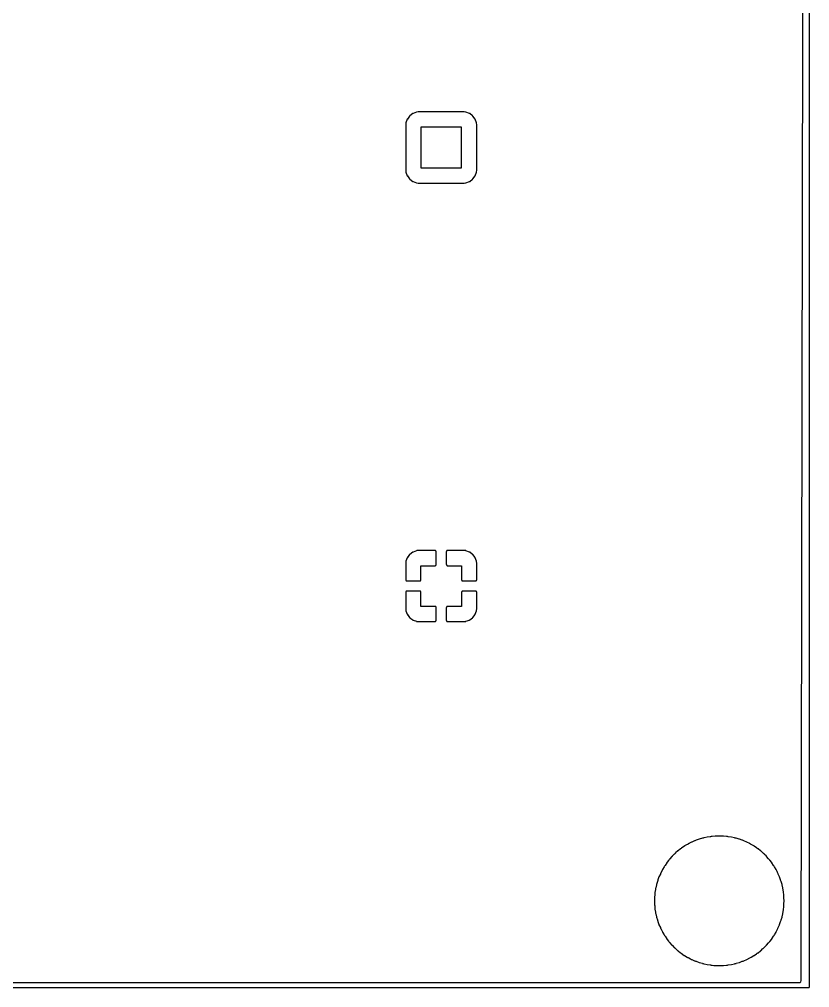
# Model space of a CAD drawing. Header units: metres. Extents: x 53 to 178, y -119 to -45.
# Drawn here: x 146.96 to 178.09, y -119.45 to -81.31 of the extents above; entities that cross this region are included whole.
import ezdxf

# ---------------------------------------------------------------- set-up
doc = ezdxf.new("R2010")
doc.units = ezdxf.units.M

msp = doc.modelspace()

# ---------------------------------------------------------------- linework, layer by layer
for points in [[(53.34, -44.911), (53.34, -119.171), (53.347, -119.204), (53.375, -119.236), (53.421, -119.25), (177.671, -119.25), (177.705, -119.243), (177.737, -119.215), (177.75, -119.169), (177.751, -118.531), (177.89, -44.91), (177.882, -44.876), (177.855, -44.844), (177.809, -44.83), (53.419, -44.83), (53.386, -44.837), (53.354, -44.865), (53.34, -44.911)], [(178.09, -119.4), (178.09, -44.68)], [(162.176, -87.259), (162.176, -87.259), (162.176, -87.26), (162.176, -87.261), (162.176, -87.262), (162.176, -87.263), (162.176, -87.263), (162.176, -87.263), (162.182, -87.323), (162.182, -87.324), (162.182, -87.325), (162.183, -87.326), (162.183, -87.327), (162.183, -87.328), (162.183, -87.329), (162.183, -87.33), (162.184, -87.331), (162.184, -87.332), (162.184, -87.333), (162.185, -87.334), (162.185, -87.335), (162.235, -87.47), (162.236, -87.471), (162.236, -87.472), (162.237, -87.473), (162.237, -87.474), (162.237, -87.474), (162.238, -87.475), (162.238, -87.476), (162.239, -87.477), (162.239, -87.477), (162.24, -87.478), (162.24, -87.48), (162.241, -87.481), (162.242, -87.482), (162.328, -87.598), (162.33, -87.599), (162.331, -87.6), (162.332, -87.602), (162.333, -87.603), (162.333, -87.603), (162.334, -87.604), (162.336, -87.605), (162.337, -87.606), (162.338, -87.608), (162.454, -87.694), (162.455, -87.695), (162.456, -87.696), (162.458, -87.696), (162.459, -87.697), (162.459, -87.697), (162.46, -87.698), (162.461, -87.698), (162.462, -87.699), (162.462, -87.699), (162.463, -87.699), (162.464, -87.7), (162.465, -87.7), (162.466, -87.701), (162.601, -87.751), (162.601, -87.751), (162.602, -87.751), (162.604, -87.752), (162.605, -87.752), (162.606, -87.752), (162.607, -87.753), (162.608, -87.753), (162.61, -87.753), (162.611, -87.753), (162.612, -87.754), (162.613, -87.754), (162.62, -87.755), (162.673, -87.76), (162.674, -87.76), (162.675, -87.76), (162.677, -87.76), (162.678, -87.761), (164.474, -87.761), (164.475, -87.76), (164.477, -87.76), (164.478, -87.76), (164.479, -87.76), (164.539, -87.754), (164.54, -87.754), (164.541, -87.754), (164.542, -87.753), (164.543, -87.753), (164.544, -87.753), (164.545, -87.753), (164.546, -87.753), (164.547, -87.752), (164.548, -87.752), (164.549, -87.752), (164.55, -87.751), (164.551, -87.751), (164.686, -87.701), (164.687, -87.7), (164.688, -87.7), (164.689, -87.699), (164.69, -87.699), (164.691, -87.698), (164.692, -87.698), (164.693, -87.697), (164.694, -87.696), (164.695, -87.696), (164.696, -87.695), (164.697, -87.695), (164.698, -87.694), (164.814, -87.608), (164.814, -87.607), (164.815, -87.606), (164.816, -87.605), (164.817, -87.605), (164.818, -87.604), (164.819, -87.603), (164.82, -87.602), (164.821, -87.601), (164.821, -87.6), (164.822, -87.599), (164.823, -87.598), (164.824, -87.598), (164.91, -87.482), (164.911, -87.481), (164.911, -87.48), (164.912, -87.479), (164.912, -87.478), (164.913, -87.477), (164.914, -87.476), (164.914, -87.475), (164.915, -87.474), (164.915, -87.473), (164.916, -87.472), (164.916, -87.471), (164.917, -87.47), (164.967, -87.335), (164.967, -87.334), (164.968, -87.333), (164.968, -87.332), (164.968, -87.331), (164.969, -87.33), (164.969, -87.329), (164.969, -87.328), (164.969, -87.327), (164.969, -87.326), (164.97, -87.325), (164.97, -87.324), (164.97, -87.323), (164.976, -87.263), (164.976, -87.262), (164.976, -87.261), (164.976, -87.259), (164.976, -87.258), (164.976, -85.462), (164.976, -85.461), (164.976, -85.459), (164.976, -85.458), (164.976, -85.457), (164.97, -85.397), (164.97, -85.396), (164.97, -85.395), (164.969, -85.394), (164.969, -85.393), (164.969, -85.392), (164.969, -85.391), (164.969, -85.39), (164.968, -85.389), (164.968, -85.388), (164.968, -85.387), (164.967, -85.386), (164.967, -85.385), (164.917, -85.25), (164.916, -85.249), (164.916, -85.248), (164.915, -85.246), (164.915, -85.245), (164.914, -85.244), (164.913, -85.243), (164.913, -85.242), (164.913, -85.242), (164.912, -85.241), (164.912, -85.24), (164.911, -85.24), (164.91, -85.239), (164.91, -85.238), (164.824, -85.122), (164.822, -85.121), (164.821, -85.12), (164.82, -85.118), (164.819, -85.117), (164.819, -85.117), (164.818, -85.116), (164.816, -85.115), (164.815, -85.114), (164.814, -85.112), (164.698, -85.026), (164.697, -85.025), (164.696, -85.024), (164.694, -85.024), (164.693, -85.023), (164.693, -85.023), (164.692, -85.022), (164.691, -85.022), (164.69, -85.021), (164.69, -85.021), (164.689, -85.021), (164.688, -85.02), (164.687, -85.02), (164.686, -85.019), (164.551, -84.969), (164.551, -84.969), (164.55, -84.969), (164.548, -84.968), (164.547, -84.968), (164.546, -84.968), (164.545, -84.967), (164.544, -84.967), (164.542, -84.967), (164.541, -84.967), (164.54, -84.966), (164.539, -84.966), (164.479, -84.96), (164.479, -84.96), (164.477, -84.96), (164.476, -84.96), (164.475, -84.96), (164.474, -84.959), (162.678, -84.959), (162.677, -84.96), (162.676, -84.96), (162.675, -84.96), (162.674, -84.96), (162.673, -84.96), (162.673, -84.96), (162.673, -84.96), (162.613, -84.966), (162.612, -84.966), (162.611, -84.966), (162.61, -84.967), (162.609, -84.967), (162.608, -84.967), (162.607, -84.967), (162.606, -84.967), (162.605, -84.968), (162.604, -84.968), (162.603, -84.968), (162.602, -84.969), (162.601, -84.969), (162.466, -85.019), (162.465, -85.02), (162.464, -85.02), (162.463, -85.021), (162.462, -85.021), (162.462, -85.021), (162.461, -85.022), (162.46, -85.022), (162.459, -85.023), (162.459, -85.023), (162.458, -85.024), (162.456, -85.024), (162.455, -85.025), (162.454, -85.026), (162.338, -85.112), (162.337, -85.114), (162.336, -85.115), (162.334, -85.116), (162.333, -85.117), (162.333, -85.117), (162.332, -85.118), (162.331, -85.12), (162.33, -85.121), (162.328, -85.122), (162.242, -85.238), (162.241, -85.239), (162.24, -85.24), (162.24, -85.242), (162.239, -85.243), (162.239, -85.243), (162.238, -85.244), (162.238, -85.245), (162.237, -85.246), (162.237, -85.246), (162.237, -85.247), (162.236, -85.248), (162.236, -85.249), (162.235, -85.25), (162.185, -85.385), (162.185, -85.386), (162.184, -85.387), (162.184, -85.388), (162.184, -85.389), (162.183, -85.39), (162.183, -85.391), (162.183, -85.392), (162.183, -85.393), (162.183, -85.394), (162.182, -85.395), (162.182, -85.396), (162.182, -85.397), (162.176, -85.457), (162.176, -85.458), (162.176, -85.459), (162.176, -85.459), (162.176, -85.46), (162.176, -85.46), (162.176, -85.461), (162.175, -85.462), (162.175, -87.258), (162.176, -87.259)], [(162.776, -87.16), (164.376, -87.16), (164.376, -85.56), (162.776, -85.56), (162.776, -87.16)], [(162.727, -103.432), (162.727, -103.432), (162.728, -103.432), (162.73, -103.432), (162.731, -103.432), (162.732, -103.432), (162.733, -103.431), (162.735, -103.431), (162.736, -103.431), (162.737, -103.431), (162.738, -103.431), (162.739, -103.43), (162.741, -103.43), (162.742, -103.429), (162.743, -103.429), (162.744, -103.429), (162.745, -103.428), (162.746, -103.428), (162.747, -103.427), (162.748, -103.427), (162.75, -103.426), (162.751, -103.426), (162.752, -103.425), (162.753, -103.424), (162.754, -103.424), (162.755, -103.423), (162.756, -103.422), (162.757, -103.421), (162.758, -103.421), (162.759, -103.42), (162.76, -103.419), (162.76, -103.418), (162.761, -103.417), (162.762, -103.416), (162.763, -103.416), (162.764, -103.415), (162.765, -103.414), (162.765, -103.413), (162.766, -103.412), (162.767, -103.411), (162.768, -103.41), (162.768, -103.409), (162.769, -103.408), (162.77, -103.407), (162.77, -103.406), (162.771, -103.404), (162.771, -103.403), (162.772, -103.402), (162.772, -103.401), (162.773, -103.4), (162.773, -103.399), (162.773, -103.398), (162.774, -103.397), (162.774, -103.395), (162.775, -103.394), (162.775, -103.393), (162.775, -103.392), (162.775, -103.391), (162.775, -103.389), (162.776, -103.388), (162.776, -103.387), (162.776, -103.386), (162.776, -103.384), (162.776, -103.383), (162.776, -103.382), (162.776, -102.832), (163.326, -102.832), (163.327, -102.832), (163.328, -102.832), (163.33, -102.832), (163.331, -102.832), (163.332, -102.832), (163.333, -102.831), (163.335, -102.831), (163.336, -102.831), (163.337, -102.831), (163.338, -102.831), (163.339, -102.83), (163.341, -102.83), (163.342, -102.829), (163.343, -102.829), (163.344, -102.829), (163.345, -102.828), (163.346, -102.828), (163.347, -102.827), (163.348, -102.827), (163.35, -102.826), (163.351, -102.826), (163.352, -102.825), (163.353, -102.824), (163.354, -102.824), (163.355, -102.823), (163.356, -102.822), (163.357, -102.821), (163.358, -102.821), (163.359, -102.82), (163.36, -102.819), (163.36, -102.818), (163.361, -102.817), (163.362, -102.816), (163.363, -102.816), (163.364, -102.815), (163.365, -102.814), (163.365, -102.813), (163.366, -102.812), (163.367, -102.811), (163.368, -102.81), (163.368, -102.809), (163.369, -102.808), (163.37, -102.807), (163.37, -102.806), (163.371, -102.804), (163.371, -102.803), (163.372, -102.802), (163.372, -102.801), (163.373, -102.8), (163.373, -102.799), (163.373, -102.798), (163.374, -102.797), (163.374, -102.795), (163.375, -102.794), (163.375, -102.793), (163.375, -102.792), (163.375, -102.791), (163.375, -102.789), (163.376, -102.788), (163.376, -102.787), (163.376, -102.786), (163.376, -102.784), (163.376, -102.783), (163.376, -102.782), (163.376, -102.282), (163.376, -102.281), (163.376, -102.28), (163.376, -102.278), (163.376, -102.277), (163.376, -102.276), (163.375, -102.275), (163.375, -102.273), (163.375, -102.272), (163.375, -102.271), (163.375, -102.27), (163.374, -102.269), (163.374, -102.267), (163.373, -102.266), (163.373, -102.265), (163.373, -102.264), (163.372, -102.263), (163.372, -102.262), (163.371, -102.261), (163.371, -102.26), (163.37, -102.258), (163.37, -102.257), (163.369, -102.256), (163.368, -102.255), (163.368, -102.254), (163.367, -102.253), (163.366, -102.252), (163.365, -102.251), (163.365, -102.25), (163.364, -102.249), (163.363, -102.248), (163.362, -102.248), (163.361, -102.247), (163.36, -102.246), (163.36, -102.245), (163.359, -102.244), (163.358, -102.243), (163.357, -102.243), (163.356, -102.242), (163.355, -102.241), (163.354, -102.24), (163.353, -102.24), (163.352, -102.239), (163.351, -102.238), (163.35, -102.238), (163.348, -102.237), (163.347, -102.237), (163.346, -102.236), (163.345, -102.236), (163.344, -102.235), (163.343, -102.235), (163.342, -102.235), (163.341, -102.234), (163.339, -102.234), (163.338, -102.233), (163.337, -102.233), (163.336, -102.233), (163.335, -102.233), (163.333, -102.233), (163.332, -102.232), (163.331, -102.232), (163.33, -102.232), (163.328, -102.232), (163.327, -102.232), (163.326, -102.232), (162.678, -102.232), (162.677, -102.232), (162.675, -102.232), (162.674, -102.232), (162.673, -102.232), (162.613, -102.239), (162.612, -102.239), (162.611, -102.239), (162.61, -102.239), (162.609, -102.239), (162.608, -102.24), (162.607, -102.24), (162.606, -102.24), (162.605, -102.24), (162.605, -102.24), (162.604, -102.241), (162.603, -102.241), (162.602, -102.241), (162.601, -102.242), (162.466, -102.292), (162.465, -102.292), (162.465, -102.293), (162.464, -102.293), (162.463, -102.293), (162.462, -102.294), (162.461, -102.294), (162.46, -102.295), (162.459, -102.295), (162.459, -102.295), (162.458, -102.296), (162.456, -102.297), (162.455, -102.298), (162.454, -102.299), (162.339, -102.385), (162.337, -102.386), (162.336, -102.387), (162.335, -102.388), (162.333, -102.389), (162.333, -102.389), (162.332, -102.391), (162.331, -102.392), (162.33, -102.393), (162.329, -102.395), (162.243, -102.51), (162.242, -102.511), (162.241, -102.512), (162.24, -102.514), (162.239, -102.515), (162.239, -102.515), (162.239, -102.516), (162.238, -102.517), (162.238, -102.518), (162.237, -102.519), (162.237, -102.52), (162.237, -102.521), (162.236, -102.521), (162.236, -102.522), (162.186, -102.657), (162.185, -102.658), (162.185, -102.659), (162.185, -102.66), (162.184, -102.661), (162.184, -102.661), (162.184, -102.662), (162.184, -102.663), (162.184, -102.664), (162.183, -102.665), (162.183, -102.666), (162.183, -102.667), (162.183, -102.668), (162.183, -102.669), (162.176, -102.729), (162.176, -102.73), (162.176, -102.731), (162.176, -102.733), (162.176, -102.734), (162.176, -103.382), (162.176, -103.383), (162.176, -103.384), (162.176, -103.386), (162.176, -103.387), (162.176, -103.388), (162.177, -103.389), (162.177, -103.391), (162.177, -103.392), (162.177, -103.393), (162.177, -103.394), (162.178, -103.395), (162.178, -103.397), (162.179, -103.398), (162.179, -103.399), (162.179, -103.4), (162.18, -103.401), (162.18, -103.402), (162.181, -103.403), (162.181, -103.404), (162.182, -103.406), (162.182, -103.407), (162.183, -103.408), (162.184, -103.409), (162.184, -103.41), (162.185, -103.411), (162.186, -103.412), (162.187, -103.413), (162.187, -103.414), (162.188, -103.415), (162.189, -103.416), (162.19, -103.416), (162.191, -103.417), (162.192, -103.418), (162.192, -103.419), (162.193, -103.42), (162.194, -103.421), (162.195, -103.421), (162.196, -103.422), (162.197, -103.423), (162.198, -103.424), (162.199, -103.424), (162.2, -103.425), (162.201, -103.426), (162.202, -103.426), (162.204, -103.427), (162.205, -103.427), (162.206, -103.428), (162.207, -103.428), (162.208, -103.429), (162.209, -103.429), (162.21, -103.429), (162.211, -103.43), (162.213, -103.43), (162.214, -103.431), (162.215, -103.431), (162.216, -103.431), (162.217, -103.431), (162.219, -103.431), (162.22, -103.432), (162.221, -103.432), (162.222, -103.432), (162.224, -103.432), (162.225, -103.432), (162.226, -103.432), (162.726, -103.432), (162.727, -103.432)], [(163.776, -102.783), (163.776, -102.783), (163.776, -102.784), (163.776, -102.786), (163.776, -102.787), (163.776, -102.788), (163.777, -102.789), (163.777, -102.791), (163.777, -102.792), (163.777, -102.793), (163.777, -102.794), (163.778, -102.795), (163.778, -102.797), (163.779, -102.798), (163.779, -102.799), (163.779, -102.8), (163.78, -102.801), (163.78, -102.802), (163.781, -102.803), (163.781, -102.804), (163.782, -102.806), (163.782, -102.807), (163.783, -102.808), (163.784, -102.809), (163.784, -102.81), (163.785, -102.811), (163.786, -102.812), (163.787, -102.813), (163.787, -102.814), (163.788, -102.815), (163.789, -102.816), (163.79, -102.816), (163.791, -102.817), (163.792, -102.818), (163.792, -102.819), (163.793, -102.82), (163.794, -102.821), (163.795, -102.821), (163.796, -102.822), (163.797, -102.823), (163.798, -102.824), (163.799, -102.824), (163.8, -102.825), (163.801, -102.826), (163.802, -102.826), (163.804, -102.827), (163.805, -102.827), (163.806, -102.828), (163.807, -102.828), (163.808, -102.829), (163.809, -102.829), (163.81, -102.829), (163.811, -102.83), (163.813, -102.83), (163.814, -102.831), (163.815, -102.831), (163.816, -102.831), (163.817, -102.831), (163.819, -102.831), (163.82, -102.832), (163.821, -102.832), (163.822, -102.832), (163.824, -102.832), (163.825, -102.832), (163.826, -102.832), (164.376, -102.832), (164.376, -103.382), (164.376, -103.383), (164.376, -103.384), (164.376, -103.386), (164.376, -103.387), (164.376, -103.388), (164.377, -103.389), (164.377, -103.391), (164.377, -103.392), (164.377, -103.393), (164.377, -103.394), (164.378, -103.395), (164.378, -103.397), (164.379, -103.398), (164.379, -103.399), (164.379, -103.4), (164.38, -103.401), (164.38, -103.402), (164.381, -103.403), (164.381, -103.404), (164.382, -103.406), (164.382, -103.407), (164.383, -103.408), (164.384, -103.409), (164.384, -103.41), (164.385, -103.411), (164.386, -103.412), (164.387, -103.413), (164.387, -103.414), (164.388, -103.415), (164.389, -103.416), (164.39, -103.416), (164.391, -103.417), (164.392, -103.418), (164.392, -103.419), (164.393, -103.42), (164.394, -103.421), (164.395, -103.421), (164.396, -103.422), (164.397, -103.423), (164.398, -103.424), (164.399, -103.424), (164.4, -103.425), (164.401, -103.426), (164.402, -103.426), (164.404, -103.427), (164.405, -103.427), (164.406, -103.428), (164.407, -103.428), (164.408, -103.429), (164.409, -103.429), (164.41, -103.429), (164.411, -103.43), (164.413, -103.43), (164.414, -103.431), (164.415, -103.431), (164.416, -103.431), (164.417, -103.431), (164.419, -103.431), (164.42, -103.432), (164.421, -103.432), (164.422, -103.432), (164.424, -103.432), (164.425, -103.432), (164.426, -103.432), (164.926, -103.432), (164.927, -103.432), (164.928, -103.432), (164.93, -103.432), (164.931, -103.432), (164.932, -103.432), (164.933, -103.431), (164.935, -103.431), (164.936, -103.431), (164.937, -103.431), (164.938, -103.431), (164.939, -103.43), (164.941, -103.43), (164.942, -103.429), (164.943, -103.429), (164.944, -103.429), (164.945, -103.428), (164.946, -103.428), (164.947, -103.427), (164.948, -103.427), (164.95, -103.426), (164.951, -103.426), (164.952, -103.425), (164.953, -103.424), (164.954, -103.424), (164.955, -103.423), (164.956, -103.422), (164.957, -103.421), (164.958, -103.421), (164.959, -103.42), (164.96, -103.419), (164.96, -103.418), (164.961, -103.417), (164.962, -103.416), (164.963, -103.416), (164.964, -103.415), (164.965, -103.414), (164.965, -103.413), (164.966, -103.412), (164.967, -103.411), (164.968, -103.41), (164.968, -103.409), (164.969, -103.408), (164.97, -103.407), (164.97, -103.406), (164.971, -103.404), (164.971, -103.403), (164.972, -103.402), (164.972, -103.401), (164.973, -103.4), (164.973, -103.399), (164.973, -103.398), (164.974, -103.397), (164.974, -103.395), (164.975, -103.394), (164.975, -103.393), (164.975, -103.392), (164.975, -103.391), (164.975, -103.389), (164.976, -103.388), (164.976, -103.387), (164.976, -103.386), (164.976, -103.384), (164.976, -103.383), (164.976, -103.382), (164.976, -102.734), (164.976, -102.733), (164.976, -102.733), (164.976, -102.732), (164.976, -102.731), (164.976, -102.731), (164.976, -102.731), (164.976, -102.73), (164.976, -102.729), (164.976, -102.729), (164.969, -102.669), (164.969, -102.668), (164.969, -102.667), (164.969, -102.666), (164.969, -102.665), (164.968, -102.664), (164.968, -102.663), (164.968, -102.662), (164.968, -102.661), (164.968, -102.661), (164.967, -102.66), (164.967, -102.659), (164.967, -102.658), (164.966, -102.657), (164.916, -102.522), (164.916, -102.521), (164.915, -102.521), (164.915, -102.52), (164.915, -102.519), (164.914, -102.518), (164.914, -102.517), (164.913, -102.516), (164.913, -102.515), (164.913, -102.515), (164.912, -102.514), (164.911, -102.512), (164.91, -102.511), (164.909, -102.51), (164.823, -102.395), (164.822, -102.393), (164.821, -102.392), (164.82, -102.391), (164.819, -102.389), (164.819, -102.389), (164.817, -102.388), (164.816, -102.387), (164.815, -102.386), (164.813, -102.385), (164.698, -102.299), (164.697, -102.298), (164.696, -102.297), (164.694, -102.296), (164.693, -102.295), (164.693, -102.295), (164.692, -102.295), (164.691, -102.294), (164.69, -102.294), (164.689, -102.293), (164.688, -102.293), (164.687, -102.293), (164.687, -102.292), (164.686, -102.292), (164.551, -102.242), (164.55, -102.241), (164.549, -102.241), (164.548, -102.241), (164.547, -102.24), (164.547, -102.24), (164.546, -102.24), (164.545, -102.24), (164.544, -102.24), (164.543, -102.239), (164.542, -102.239), (164.541, -102.239), (164.54, -102.239), (164.539, -102.239), (164.479, -102.232), (164.478, -102.232), (164.477, -102.232), (164.475, -102.232), (164.474, -102.232), (163.826, -102.232), (163.825, -102.232), (163.824, -102.232), (163.822, -102.232), (163.821, -102.232), (163.82, -102.232), (163.819, -102.233), (163.817, -102.233), (163.816, -102.233), (163.815, -102.233), (163.814, -102.233), (163.813, -102.234), (163.811, -102.234), (163.81, -102.235), (163.809, -102.235), (163.808, -102.235), (163.807, -102.236), (163.806, -102.236), (163.805, -102.237), (163.804, -102.237), (163.802, -102.238), (163.801, -102.238), (163.8, -102.239), (163.799, -102.24), (163.798, -102.24), (163.797, -102.241), (163.796, -102.242), (163.795, -102.243), (163.794, -102.243), (163.793, -102.244), (163.792, -102.245), (163.792, -102.246), (163.791, -102.247), (163.79, -102.248), (163.789, -102.248), (163.788, -102.249), (163.787, -102.25), (163.787, -102.251), (163.786, -102.252), (163.785, -102.253), (163.784, -102.254), (163.784, -102.255), (163.783, -102.256), (163.782, -102.257), (163.782, -102.258), (163.781, -102.26), (163.781, -102.261), (163.78, -102.262), (163.78, -102.263), (163.779, -102.264), (163.779, -102.265), (163.779, -102.266), (163.778, -102.267), (163.778, -102.269), (163.777, -102.27), (163.777, -102.271), (163.777, -102.272), (163.777, -102.273), (163.777, -102.275), (163.776, -102.276), (163.776, -102.277), (163.776, -102.278), (163.776, -102.28), (163.776, -102.281), (163.776, -102.282), (163.776, -102.782), (163.776, -102.783)], [(162.176, -104.531), (162.176, -104.531), (162.176, -104.533), (162.176, -104.534), (162.176, -104.535), (162.183, -104.595), (162.183, -104.596), (162.183, -104.597), (162.183, -104.598), (162.183, -104.599), (162.184, -104.6), (162.184, -104.601), (162.184, -104.602), (162.184, -104.603), (162.184, -104.603), (162.185, -104.604), (162.185, -104.605), (162.185, -104.606), (162.186, -104.607), (162.236, -104.742), (162.236, -104.743), (162.237, -104.743), (162.237, -104.744), (162.237, -104.745), (162.238, -104.746), (162.238, -104.747), (162.239, -104.748), (162.239, -104.749), (162.239, -104.749), (162.24, -104.75), (162.241, -104.752), (162.242, -104.753), (162.243, -104.754), (162.329, -104.869), (162.33, -104.871), (162.331, -104.872), (162.332, -104.873), (162.333, -104.875), (162.333, -104.875), (162.335, -104.876), (162.336, -104.877), (162.337, -104.878), (162.339, -104.879), (162.454, -104.965), (162.455, -104.966), (162.456, -104.967), (162.458, -104.968), (162.459, -104.969), (162.459, -104.969), (162.46, -104.969), (162.461, -104.97), (162.462, -104.97), (162.463, -104.971), (162.464, -104.971), (162.465, -104.971), (162.465, -104.972), (162.466, -104.972), (162.601, -105.022), (162.602, -105.023), (162.603, -105.023), (162.604, -105.023), (162.605, -105.024), (162.605, -105.024), (162.606, -105.024), (162.607, -105.024), (162.608, -105.024), (162.609, -105.025), (162.61, -105.025), (162.611, -105.025), (162.612, -105.025), (162.613, -105.025), (162.673, -105.032), (162.673, -105.032), (162.674, -105.032), (162.675, -105.032), (162.675, -105.032), (162.675, -105.032), (162.676, -105.032), (162.677, -105.032), (162.677, -105.032), (162.678, -105.032), (163.326, -105.032), (163.327, -105.032), (163.328, -105.032), (163.33, -105.032), (163.331, -105.032), (163.332, -105.032), (163.333, -105.031), (163.335, -105.031), (163.336, -105.031), (163.337, -105.031), (163.338, -105.031), (163.339, -105.03), (163.341, -105.03), (163.342, -105.029), (163.343, -105.029), (163.344, -105.029), (163.345, -105.028), (163.346, -105.028), (163.347, -105.027), (163.348, -105.027), (163.35, -105.026), (163.351, -105.026), (163.352, -105.025), (163.353, -105.024), (163.354, -105.024), (163.355, -105.023), (163.356, -105.022), (163.357, -105.021), (163.358, -105.021), (163.359, -105.02), (163.36, -105.019), (163.36, -105.018), (163.361, -105.017), (163.362, -105.016), (163.363, -105.016), (163.364, -105.015), (163.365, -105.014), (163.365, -105.013), (163.366, -105.012), (163.367, -105.011), (163.368, -105.01), (163.368, -105.009), (163.369, -105.008), (163.37, -105.007), (163.37, -105.006), (163.371, -105.004), (163.371, -105.003), (163.372, -105.002), (163.372, -105.001), (163.373, -105), (163.373, -104.999), (163.373, -104.998), (163.374, -104.997), (163.374, -104.995), (163.375, -104.994), (163.375, -104.993), (163.375, -104.992), (163.375, -104.991), (163.375, -104.989), (163.376, -104.988), (163.376, -104.987), (163.376, -104.986), (163.376, -104.984), (163.376, -104.983), (163.376, -104.982), (163.376, -104.482), (163.376, -104.481), (163.376, -104.48), (163.376, -104.478), (163.376, -104.477), (163.376, -104.476), (163.375, -104.475), (163.375, -104.473), (163.375, -104.472), (163.375, -104.471), (163.375, -104.47), (163.374, -104.469), (163.374, -104.467), (163.373, -104.466), (163.373, -104.465), (163.373, -104.464), (163.372, -104.463), (163.372, -104.462), (163.371, -104.461), (163.371, -104.46), (163.37, -104.458), (163.37, -104.457), (163.369, -104.456), (163.368, -104.455), (163.368, -104.454), (163.367, -104.453), (163.366, -104.452), (163.365, -104.451), (163.365, -104.45), (163.364, -104.449), (163.363, -104.448), (163.362, -104.448), (163.361, -104.447), (163.36, -104.446), (163.36, -104.445), (163.359, -104.444), (163.358, -104.443), (163.357, -104.443), (163.356, -104.442), (163.355, -104.441), (163.354, -104.44), (163.353, -104.44), (163.352, -104.439), (163.351, -104.438), (163.35, -104.438), (163.348, -104.437), (163.347, -104.437), (163.346, -104.436), (163.345, -104.436), (163.344, -104.435), (163.343, -104.435), (163.342, -104.435), (163.341, -104.434), (163.339, -104.434), (163.338, -104.433), (163.337, -104.433), (163.336, -104.433), (163.335, -104.433), (163.333, -104.433), (163.332, -104.432), (163.331, -104.432), (163.33, -104.432), (163.328, -104.432), (163.327, -104.432), (163.326, -104.432), (162.776, -104.432), (162.776, -103.882), (162.776, -103.881), (162.776, -103.88), (162.776, -103.878), (162.776, -103.877), (162.776, -103.876), (162.775, -103.875), (162.775, -103.873), (162.775, -103.872), (162.775, -103.871), (162.775, -103.87), (162.774, -103.869), (162.774, -103.867), (162.773, -103.866), (162.773, -103.865), (162.773, -103.864), (162.772, -103.863), (162.772, -103.862), (162.771, -103.861), (162.771, -103.86), (162.77, -103.858), (162.77, -103.857), (162.769, -103.856), (162.768, -103.855), (162.768, -103.854), (162.767, -103.853), (162.766, -103.852), (162.765, -103.851), (162.765, -103.85), (162.764, -103.849), (162.763, -103.848), (162.762, -103.848), (162.761, -103.847), (162.76, -103.846), (162.76, -103.845), (162.759, -103.844), (162.758, -103.843), (162.757, -103.843), (162.756, -103.842), (162.755, -103.841), (162.754, -103.84), (162.753, -103.84), (162.752, -103.839), (162.751, -103.838), (162.75, -103.838), (162.748, -103.837), (162.747, -103.837), (162.746, -103.836), (162.745, -103.836), (162.744, -103.835), (162.743, -103.835), (162.742, -103.835), (162.741, -103.834), (162.739, -103.834), (162.738, -103.833), (162.737, -103.833), (162.736, -103.833), (162.735, -103.833), (162.733, -103.833), (162.732, -103.832), (162.731, -103.832), (162.73, -103.832), (162.728, -103.832), (162.727, -103.832), (162.726, -103.832), (162.226, -103.832), (162.225, -103.832), (162.224, -103.832), (162.222, -103.832), (162.221, -103.832), (162.22, -103.832), (162.219, -103.833), (162.217, -103.833), (162.216, -103.833), (162.215, -103.833), (162.214, -103.833), (162.213, -103.834), (162.211, -103.834), (162.21, -103.835), (162.209, -103.835), (162.208, -103.835), (162.207, -103.836), (162.206, -103.836), (162.205, -103.837), (162.204, -103.837), (162.202, -103.838), (162.201, -103.838), (162.2, -103.839), (162.199, -103.84), (162.198, -103.84), (162.197, -103.841), (162.196, -103.842), (162.195, -103.843), (162.194, -103.843), (162.193, -103.844), (162.192, -103.845), (162.192, -103.846), (162.191, -103.847), (162.19, -103.848), (162.189, -103.848), (162.188, -103.849), (162.187, -103.85), (162.187, -103.851), (162.186, -103.852), (162.185, -103.853), (162.184, -103.854), (162.184, -103.855), (162.183, -103.856), (162.182, -103.857), (162.182, -103.858), (162.181, -103.86), (162.181, -103.861), (162.18, -103.862), (162.18, -103.863), (162.179, -103.864), (162.179, -103.865), (162.179, -103.866), (162.178, -103.867), (162.178, -103.869), (162.177, -103.87), (162.177, -103.871), (162.177, -103.872), (162.177, -103.873), (162.177, -103.875), (162.176, -103.876), (162.176, -103.877), (162.176, -103.878), (162.176, -103.88), (162.176, -103.881), (162.176, -103.882), (162.176, -104.53), (162.176, -104.531)], [(164.376, -104.432), (163.826, -104.432), (163.825, -104.432), (163.824, -104.432), (163.822, -104.432), (163.821, -104.432), (163.82, -104.432), (163.819, -104.433), (163.817, -104.433), (163.816, -104.433), (163.815, -104.433), (163.814, -104.433), (163.813, -104.434), (163.811, -104.434), (163.81, -104.435), (163.809, -104.435), (163.808, -104.435), (163.807, -104.436), (163.806, -104.436), (163.805, -104.437), (163.804, -104.437), (163.802, -104.438), (163.801, -104.438), (163.8, -104.439), (163.799, -104.44), (163.798, -104.44), (163.797, -104.441), (163.796, -104.442), (163.795, -104.443), (163.794, -104.443), (163.793, -104.444), (163.792, -104.445), (163.792, -104.446), (163.791, -104.447), (163.79, -104.448), (163.789, -104.448), (163.788, -104.449), (163.787, -104.45), (163.787, -104.451), (163.786, -104.452), (163.785, -104.453), (163.784, -104.454), (163.784, -104.455), (163.783, -104.456), (163.782, -104.457), (163.782, -104.458), (163.781, -104.46), (163.781, -104.461), (163.78, -104.462), (163.78, -104.463), (163.779, -104.464), (163.779, -104.465), (163.779, -104.466), (163.778, -104.467), (163.778, -104.469), (163.777, -104.47), (163.777, -104.471), (163.777, -104.472), (163.777, -104.473), (163.777, -104.475), (163.776, -104.476), (163.776, -104.477), (163.776, -104.478), (163.776, -104.48), (163.776, -104.481), (163.776, -104.482), (163.776, -104.982), (163.776, -104.983), (163.776, -104.984), (163.776, -104.986), (163.776, -104.987), (163.776, -104.988), (163.777, -104.989), (163.777, -104.991), (163.777, -104.992), (163.777, -104.993), (163.777, -104.994), (163.778, -104.995), (163.778, -104.997), (163.779, -104.998), (163.779, -104.999), (163.779, -105), (163.78, -105.001), (163.78, -105.002), (163.781, -105.003), (163.781, -105.004), (163.782, -105.006), (163.782, -105.007), (163.783, -105.008), (163.784, -105.009), (163.784, -105.01), (163.785, -105.011), (163.786, -105.012), (163.787, -105.013), (163.787, -105.014), (163.788, -105.015), (163.789, -105.016), (163.79, -105.016), (163.791, -105.017), (163.792, -105.018), (163.792, -105.019), (163.793, -105.02), (163.794, -105.021), (163.795, -105.021), (163.796, -105.022), (163.797, -105.023), (163.798, -105.024), (163.799, -105.024), (163.8, -105.025), (163.801, -105.026), (163.802, -105.026), (163.804, -105.027), (163.805, -105.027), (163.806, -105.028), (163.807, -105.028), (163.808, -105.029), (163.809, -105.029), (163.81, -105.029), (163.811, -105.03), (163.813, -105.03), (163.814, -105.031), (163.815, -105.031), (163.816, -105.031), (163.817, -105.031), (163.819, -105.031), (163.82, -105.032), (163.821, -105.032), (163.822, -105.032), (163.824, -105.032), (163.825, -105.032), (163.826, -105.032), (164.474, -105.032), (164.475, -105.032), (164.475, -105.032), (164.476, -105.032), (164.477, -105.032), (164.477, -105.032), (164.478, -105.032), (164.478, -105.032), (164.479, -105.032), (164.479, -105.032), (164.539, -105.025), (164.54, -105.025), (164.541, -105.025), (164.542, -105.025), (164.543, -105.025), (164.544, -105.024), (164.545, -105.024), (164.546, -105.024), (164.547, -105.024), (164.547, -105.024), (164.548, -105.023), (164.549, -105.023), (164.55, -105.023), (164.551, -105.022), (164.686, -104.972), (164.687, -104.972), (164.687, -104.971), (164.688, -104.971), (164.689, -104.971), (164.69, -104.97), (164.691, -104.97), (164.692, -104.969), (164.693, -104.969), (164.693, -104.969), (164.694, -104.968), (164.696, -104.967), (164.697, -104.966), (164.698, -104.965), (164.813, -104.879), (164.815, -104.878), (164.816, -104.877), (164.817, -104.876), (164.819, -104.875), (164.819, -104.875), (164.82, -104.873), (164.821, -104.872), (164.822, -104.871), (164.823, -104.869), (164.909, -104.754), (164.91, -104.753), (164.911, -104.752), (164.912, -104.75), (164.913, -104.749), (164.913, -104.749), (164.913, -104.748), (164.914, -104.747), (164.914, -104.746), (164.915, -104.745), (164.915, -104.744), (164.915, -104.743), (164.916, -104.743), (164.916, -104.742), (164.966, -104.607), (164.967, -104.606), (164.967, -104.605), (164.967, -104.604), (164.968, -104.603), (164.968, -104.603), (164.968, -104.602), (164.968, -104.601), (164.968, -104.6), (164.969, -104.599), (164.969, -104.598), (164.969, -104.597), (164.969, -104.596), (164.969, -104.595), (164.976, -104.535), (164.976, -104.535), (164.976, -104.534), (164.976, -104.533), (164.976, -104.533), (164.976, -104.533), (164.976, -104.532), (164.976, -104.531), (164.976, -104.531), (164.976, -104.53), (164.976, -103.882), (164.976, -103.881), (164.976, -103.88), (164.976, -103.878), (164.976, -103.877), (164.976, -103.876), (164.975, -103.875), (164.975, -103.873), (164.975, -103.872), (164.975, -103.871), (164.975, -103.87), (164.974, -103.869), (164.974, -103.867), (164.973, -103.866), (164.973, -103.865), (164.973, -103.864), (164.972, -103.863), (164.972, -103.862), (164.971, -103.861), (164.971, -103.86), (164.97, -103.858), (164.97, -103.857), (164.969, -103.856), (164.968, -103.855), (164.968, -103.854), (164.967, -103.853), (164.966, -103.852), (164.965, -103.851), (164.965, -103.85), (164.964, -103.849), (164.963, -103.848), (164.962, -103.848), (164.961, -103.847), (164.96, -103.846), (164.96, -103.845), (164.959, -103.844), (164.958, -103.843), (164.957, -103.843), (164.956, -103.842), (164.955, -103.841), (164.954, -103.84), (164.953, -103.84), (164.952, -103.839), (164.951, -103.838), (164.95, -103.838), (164.948, -103.837), (164.947, -103.837), (164.946, -103.836), (164.945, -103.836), (164.944, -103.835), (164.943, -103.835), (164.942, -103.835), (164.941, -103.834), (164.939, -103.834), (164.938, -103.833), (164.937, -103.833), (164.936, -103.833), (164.935, -103.833), (164.933, -103.833), (164.932, -103.832), (164.931, -103.832), (164.93, -103.832), (164.928, -103.832), (164.927, -103.832), (164.926, -103.832), (164.426, -103.832), (164.425, -103.832), (164.424, -103.832), (164.422, -103.832), (164.421, -103.832), (164.42, -103.832), (164.419, -103.833), (164.417, -103.833), (164.416, -103.833), (164.415, -103.833), (164.414, -103.833), (164.413, -103.834), (164.411, -103.834), (164.41, -103.835), (164.409, -103.835), (164.408, -103.835), (164.407, -103.836), (164.406, -103.836), (164.405, -103.837), (164.404, -103.837), (164.402, -103.838), (164.401, -103.838), (164.4, -103.839), (164.399, -103.84), (164.398, -103.84), (164.397, -103.841), (164.396, -103.842), (164.395, -103.843), (164.394, -103.843), (164.393, -103.844), (164.392, -103.845), (164.392, -103.846), (164.391, -103.847), (164.39, -103.848), (164.389, -103.848), (164.388, -103.849), (164.387, -103.85), (164.387, -103.851), (164.386, -103.852), (164.385, -103.853), (164.384, -103.854), (164.384, -103.855), (164.383, -103.856), (164.382, -103.857), (164.382, -103.858), (164.381, -103.86), (164.381, -103.861), (164.38, -103.862), (164.38, -103.863), (164.379, -103.864), (164.379, -103.865), (164.379, -103.866), (164.378, -103.867), (164.378, -103.869), (164.377, -103.87), (164.377, -103.871), (164.377, -103.872), (164.377, -103.873), (164.377, -103.875), (164.376, -103.876), (164.376, -103.877), (164.376, -103.878), (164.376, -103.88), (164.376, -103.881), (164.376, -103.882), (164.376, -104.432)], [(171.975, -116.028), (171.975, -116.028), (171.975, -116.03), (171.975, -116.032), (171.975, -116.033), (171.982, -116.156), (171.982, -116.158), (171.982, -116.187), (171.982, -116.188), (171.982, -116.189), (171.983, -116.189), (171.983, -116.19), (171.983, -116.19), (171.983, -116.191), (171.983, -116.192), (171.983, -116.193), (171.983, -116.193), (171.986, -116.222), (171.987, -116.224), (171.994, -116.347), (171.994, -116.348), (171.995, -116.349), (171.995, -116.35), (171.995, -116.351), (171.995, -116.351), (171.995, -116.352), (171.995, -116.352), (171.995, -116.353), (171.995, -116.353), (172.018, -116.474), (172.019, -116.477), (172.022, -116.505), (172.022, -116.506), (172.023, -116.508), (172.023, -116.509), (172.023, -116.51), (172.023, -116.51), (172.023, -116.511), (172.023, -116.511), (172.023, -116.511), (172.023, -116.511), (172.031, -116.539), (172.031, -116.541), (172.054, -116.662), (172.054, -116.664), (172.055, -116.666), (172.055, -116.667), (172.056, -116.669), (172.094, -116.786), (172.094, -116.788), (172.102, -116.816), (172.102, -116.817), (172.102, -116.818), (172.103, -116.82), (172.103, -116.821), (172.103, -116.821), (172.103, -116.821), (172.103, -116.821), (172.103, -116.822), (172.104, -116.822), (172.114, -116.848), (172.115, -116.851), (172.153, -116.968), (172.153, -116.969), (172.153, -116.969), (172.154, -116.97), (172.154, -116.971), (172.154, -116.971), (172.154, -116.972), (172.155, -116.972), (172.155, -116.973), (172.155, -116.974), (172.208, -117.085), (172.209, -117.087), (172.219, -117.114), (172.22, -117.115), (172.22, -117.117), (172.221, -117.118), (172.222, -117.12), (172.236, -117.145), (172.237, -117.147), (172.274, -117.227), (172.289, -117.258), (172.29, -117.26), (172.291, -117.261), (172.291, -117.262), (172.292, -117.264), (172.358, -117.368), (172.359, -117.37), (172.373, -117.395), (172.374, -117.396), (172.374, -117.397), (172.375, -117.397), (172.375, -117.397), (172.375, -117.399), (172.376, -117.399), (172.377, -117.4), (172.393, -117.423), (172.395, -117.425), (172.461, -117.529), (172.461, -117.53), (172.461, -117.53), (172.461, -117.53), (172.461, -117.53), (172.461, -117.53), (172.462, -117.531), (172.463, -117.533), (172.464, -117.534), (172.465, -117.535), (172.543, -117.629), (172.545, -117.631), (172.561, -117.654), (172.562, -117.655), (172.562, -117.656), (172.563, -117.656), (172.563, -117.657), (172.563, -117.657), (172.563, -117.657), (172.564, -117.658), (172.565, -117.659), (172.565, -117.659), (172.575, -117.67), (172.585, -117.68), (172.587, -117.682), (172.65, -117.758), (172.665, -117.777), (172.666, -117.778), (172.667, -117.779), (172.668, -117.78), (172.669, -117.782), (172.759, -117.866), (172.761, -117.868), (172.78, -117.888), (172.781, -117.889), (172.781, -117.889), (172.781, -117.889), (172.782, -117.89), (172.782, -117.89), (172.782, -117.89), (172.783, -117.891), (172.784, -117.892), (172.785, -117.893), (172.807, -117.911), (172.809, -117.913), (172.899, -117.997), (172.9, -117.998), (172.901, -117.999), (172.902, -118), (172.904, -118.001), (173.003, -118.073), (173.005, -118.075), (173.027, -118.093), (173.028, -118.093), (173.028, -118.094), (173.028, -118.094), (173.028, -118.094), (173.028, -118.094), (173.029, -118.095), (173.03, -118.095), (173.031, -118.096), (173.032, -118.097), (173.057, -118.112), (173.058, -118.113), (173.148, -118.178), (173.158, -118.186), (173.159, -118.187), (173.161, -118.188), (173.162, -118.188), (173.163, -118.189), (173.271, -118.249), (173.273, -118.25), (173.284, -118.257), (173.298, -118.265), (173.299, -118.266), (173.3, -118.267), (173.302, -118.267), (173.303, -118.268), (173.314, -118.273), (173.329, -118.28), (173.331, -118.281), (173.399, -118.319), (173.439, -118.341), (173.441, -118.342), (173.442, -118.342), (173.443, -118.343), (173.445, -118.343), (173.559, -118.389), (173.562, -118.39), (173.587, -118.402), (173.588, -118.402), (173.588, -118.402), (173.588, -118.402), (173.589, -118.403), (173.59, -118.403), (173.591, -118.404), (173.592, -118.404), (173.592, -118.404), (173.592, -118.404), (173.593, -118.404), (173.621, -118.413), (173.623, -118.414), (173.737, -118.459), (173.739, -118.46), (173.74, -118.46), (173.742, -118.461), (173.743, -118.461), (173.863, -118.492), (173.865, -118.493), (173.873, -118.495), (173.892, -118.501), (173.894, -118.502), (173.895, -118.502), (173.897, -118.503), (173.898, -118.503), (173.915, -118.506), (173.926, -118.508), (173.929, -118.509), (174.048, -118.539), (174.05, -118.54), (174.051, -118.54), (174.053, -118.54), (174.054, -118.541), (174.177, -118.556), (174.179, -118.556), (174.207, -118.562), (174.208, -118.562), (174.209, -118.562), (174.21, -118.562), (174.211, -118.562), (174.212, -118.563), (174.212, -118.563), (174.212, -118.563), (174.213, -118.563), (174.242, -118.564), (174.244, -118.565), (174.309, -118.573), (174.366, -118.58), (174.367, -118.58), (174.367, -118.58), (174.367, -118.58), (174.368, -118.58), (174.368, -118.58), (174.369, -118.58), (174.37, -118.58), (174.371, -118.58), (174.373, -118.581), (174.496, -118.581), (174.498, -118.581), (174.527, -118.582), (174.528, -118.582), (174.528, -118.582), (174.529, -118.582), (174.53, -118.582), (174.53, -118.582), (174.531, -118.582), (174.532, -118.582), (174.532, -118.582), (174.533, -118.582), (174.562, -118.581), (174.564, -118.581), (174.687, -118.581), (174.689, -118.58), (174.69, -118.58), (174.692, -118.58), (174.694, -118.58), (174.816, -118.565), (174.818, -118.564), (174.847, -118.563), (174.848, -118.563), (174.849, -118.562), (174.849, -118.562), (174.849, -118.562), (174.85, -118.562), (174.852, -118.562), (174.853, -118.562), (174.853, -118.562), (174.853, -118.562), (174.881, -118.556), (174.883, -118.556), (175.006, -118.541), (175.007, -118.54), (175.009, -118.54), (175.01, -118.54), (175.012, -118.539), (175.131, -118.509), (175.134, -118.508), (175.162, -118.503), (175.163, -118.503), (175.165, -118.502), (175.166, -118.502), (175.168, -118.501), (175.195, -118.493), (175.197, -118.492), (175.317, -118.461), (175.318, -118.461), (175.32, -118.46), (175.321, -118.46), (175.323, -118.459), (175.437, -118.414), (175.439, -118.413), (175.467, -118.404), (175.468, -118.404), (175.47, -118.403), (175.471, -118.403), (175.473, -118.402), (175.498, -118.39), (175.501, -118.389), (175.615, -118.343), (175.617, -118.343), (175.618, -118.342), (175.619, -118.342), (175.621, -118.341), (175.729, -118.281), (175.731, -118.28), (175.757, -118.268), (175.758, -118.267), (175.76, -118.267), (175.761, -118.266), (175.762, -118.265), (175.787, -118.25), (175.789, -118.249), (175.897, -118.189), (175.898, -118.188), (175.899, -118.188), (175.901, -118.187), (175.902, -118.186), (176.002, -118.113), (176.003, -118.112), (176.028, -118.097), (176.029, -118.096), (176.03, -118.095), (176.032, -118.094), (176.033, -118.093), (176.055, -118.075), (176.057, -118.073), (176.156, -118.001), (176.158, -118), (176.159, -117.999), (176.16, -117.998), (176.161, -117.997), (176.251, -117.913), (176.253, -117.911), (176.275, -117.893), (176.276, -117.892), (176.277, -117.891), (176.278, -117.89), (176.28, -117.888), (176.299, -117.868), (176.301, -117.866), (176.391, -117.782), (176.392, -117.78), (176.393, -117.779), (176.394, -117.778), (176.395, -117.777), (176.474, -117.682), (176.475, -117.68), (176.495, -117.659), (176.496, -117.658), (176.497, -117.657), (176.498, -117.655), (176.498, -117.655), (176.499, -117.654), (176.516, -117.631), (176.517, -117.63), (176.595, -117.535), (176.596, -117.533), (176.597, -117.532), (176.598, -117.531), (176.599, -117.529), (176.665, -117.425), (176.666, -117.424), (176.683, -117.4), (176.684, -117.399), (176.685, -117.398), (176.686, -117.396), (176.687, -117.395), (176.701, -117.37), (176.702, -117.368), (176.768, -117.264), (176.769, -117.262), (176.769, -117.261), (176.77, -117.26), (176.771, -117.258), (176.823, -117.147), (176.824, -117.145), (176.838, -117.12), (176.839, -117.118), (176.84, -117.117), (176.84, -117.115), (176.841, -117.114), (176.851, -117.087), (176.852, -117.085), (176.905, -116.974), (176.905, -116.972), (176.906, -116.971), (176.907, -116.969), (176.907, -116.968), (176.945, -116.851), (176.946, -116.848), (176.956, -116.822), (176.957, -116.82), (176.958, -116.819), (176.958, -116.817), (176.958, -116.816), (176.966, -116.788), (176.966, -116.786), (177.004, -116.669), (177.005, -116.667), (177.005, -116.666), (177.006, -116.664), (177.006, -116.662), (177.029, -116.541), (177.029, -116.539), (177.037, -116.511), (177.037, -116.51), (177.037, -116.508), (177.038, -116.507), (177.038, -116.505), (177.041, -116.477), (177.042, -116.474), (177.065, -116.353), (177.065, -116.352), (177.065, -116.352), (177.065, -116.351), (177.065, -116.35), (177.065, -116.349), (177.066, -116.348), (177.066, -116.347), (177.069, -116.298), (177.073, -116.224), (177.074, -116.222), (177.077, -116.193), (177.077, -116.193), (177.077, -116.191), (177.077, -116.189), (177.078, -116.188), (177.078, -116.148), (177.078, -116.146), (177.085, -116.033), (177.085, -116.032), (177.085, -116.03), (177.085, -116.028), (177.085, -116.027), (177.078, -115.914), (177.078, -115.912), (177.078, -115.872), (177.077, -115.871), (177.077, -115.87), (177.077, -115.87), (177.077, -115.868), (177.077, -115.867), (177.074, -115.838), (177.073, -115.836), (177.069, -115.769), (177.066, -115.713), (177.066, -115.712), (177.065, -115.711), (177.065, -115.709), (177.065, -115.708), (177.065, -115.707), (177.065, -115.707), (177.065, -115.707), (177.042, -115.586), (177.041, -115.583), (177.038, -115.555), (177.038, -115.553), (177.037, -115.552), (177.037, -115.55), (177.037, -115.549), (177.029, -115.521), (177.029, -115.519), (177.006, -115.399), (177.006, -115.398), (177.006, -115.396), (177.005, -115.394), (177.005, -115.393), (177.004, -115.391), (176.966, -115.274), (176.966, -115.272), (176.958, -115.244), (176.958, -115.243), (176.958, -115.243), (176.958, -115.243), (176.958, -115.243), (176.958, -115.241), (176.957, -115.24), (176.957, -115.239), (176.956, -115.238), (176.946, -115.212), (176.945, -115.209), (176.907, -115.092), (176.907, -115.091), (176.906, -115.089), (176.905, -115.088), (176.905, -115.086), (176.852, -114.975), (176.851, -114.973), (176.841, -114.946), (176.84, -114.945), (176.839, -114.943), (176.839, -114.942), (176.838, -114.94), (176.838, -114.94), (176.824, -114.915), (176.823, -114.913), (176.805, -114.874), (176.771, -114.802), (176.77, -114.8), (176.769, -114.799), (176.769, -114.798), (176.768, -114.796), (176.702, -114.692), (176.701, -114.69), (176.687, -114.665), (176.686, -114.664), (176.685, -114.662), (176.684, -114.661), (176.683, -114.66), (176.666, -114.637), (176.665, -114.635), (176.599, -114.531), (176.599, -114.53), (176.599, -114.53), (176.598, -114.529), (176.597, -114.528), (176.596, -114.527), (176.595, -114.525), (176.517, -114.431), (176.516, -114.429), (176.499, -114.406), (176.498, -114.405), (176.497, -114.404), (176.497, -114.403), (176.497, -114.403), (176.497, -114.403), (176.496, -114.402), (176.495, -114.401), (176.495, -114.401), (176.481, -114.386), (176.475, -114.38), (176.473, -114.378), (176.395, -114.283), (176.394, -114.282), (176.394, -114.282), (176.394, -114.282), (176.393, -114.281), (176.392, -114.28), (176.391, -114.278), (176.301, -114.194), (176.299, -114.192), (176.298, -114.192), (176.28, -114.172), (176.279, -114.171), (176.279, -114.171), (176.279, -114.171), (176.278, -114.17), (176.278, -114.17), (176.278, -114.17), (176.278, -114.17), (176.277, -114.169), (176.276, -114.168), (176.275, -114.167), (176.253, -114.149), (176.251, -114.147), (176.161, -114.063), (176.161, -114.062), (176.16, -114.062), (176.159, -114.061), (176.158, -114.06), (176.158, -114.06), (176.158, -114.06), (176.157, -114.06), (176.157, -114.059), (176.156, -114.059), (176.057, -113.987), (176.055, -113.985), (176.033, -113.967), (176.032, -113.966), (176.032, -113.966), (176.031, -113.965), (176.03, -113.965), (176.03, -113.965), (176.03, -113.964), (176.029, -113.964), (176.028, -113.964), (176.028, -113.963), (176.003, -113.948), (176.002, -113.947), (175.902, -113.874), (175.901, -113.873), (175.899, -113.872), (175.898, -113.872), (175.897, -113.871), (175.789, -113.811), (175.787, -113.81), (175.763, -113.795), (175.762, -113.795), (175.762, -113.795), (175.761, -113.794), (175.76, -113.794), (175.76, -113.794), (175.76, -113.793), (175.759, -113.793), (175.758, -113.792), (175.757, -113.792), (175.731, -113.78), (175.729, -113.779), (175.621, -113.719), (175.62, -113.719), (175.619, -113.718), (175.618, -113.718), (175.617, -113.717), (175.616, -113.717), (175.615, -113.717), (175.615, -113.717), (175.501, -113.671), (175.498, -113.67), (175.473, -113.658), (175.472, -113.658), (175.471, -113.657), (175.47, -113.657), (175.47, -113.657), (175.47, -113.657), (175.469, -113.657), (175.468, -113.656), (175.467, -113.656), (175.467, -113.656), (175.439, -113.647), (175.437, -113.646), (175.323, -113.601), (175.321, -113.6), (175.32, -113.6), (175.318, -113.599), (175.317, -113.599), (175.197, -113.568), (175.195, -113.567), (175.168, -113.559), (175.166, -113.558), (175.165, -113.558), (175.163, -113.557), (175.162, -113.557), (175.134, -113.552), (175.131, -113.551), (175.012, -113.521), (175.01, -113.52), (175.009, -113.52), (175.007, -113.52), (175.006, -113.519), (174.883, -113.504), (174.881, -113.504), (174.853, -113.498), (174.852, -113.498), (174.852, -113.498), (174.851, -113.498), (174.851, -113.498), (174.85, -113.498), (174.849, -113.498), (174.849, -113.498), (174.848, -113.497), (174.848, -113.497), (174.847, -113.497), (174.847, -113.497), (174.818, -113.496), (174.816, -113.495), (174.694, -113.48), (174.692, -113.48), (174.69, -113.48), (174.689, -113.48), (174.687, -113.48), (174.564, -113.48), (174.562, -113.479), (174.537, -113.478), (174.533, -113.478), (174.532, -113.478), (174.532, -113.478), (174.531, -113.478), (174.53, -113.478), (174.53, -113.478), (174.529, -113.478), (174.528, -113.478), (174.528, -113.478), (174.527, -113.478), (174.523, -113.478), (174.498, -113.479), (174.496, -113.48), (174.373, -113.48), (174.372, -113.48), (174.371, -113.48), (174.37, -113.48), (174.369, -113.48), (174.369, -113.48), (174.368, -113.48), (174.368, -113.48), (174.367, -113.48), (174.366, -113.48), (174.244, -113.495), (174.242, -113.496), (174.213, -113.497), (174.213, -113.497), (174.212, -113.497), (174.211, -113.498), (174.21, -113.498), (174.21, -113.498), (174.209, -113.498), (174.209, -113.498), (174.208, -113.498), (174.207, -113.498), (174.179, -113.504), (174.177, -113.504), (174.054, -113.519), (174.053, -113.519), (174.052, -113.52), (174.051, -113.52), (174.05, -113.52), (174.049, -113.52), (174.048, -113.521), (173.929, -113.551), (173.926, -113.552), (173.898, -113.557), (173.898, -113.557), (173.897, -113.557), (173.896, -113.557), (173.896, -113.558), (173.896, -113.558), (173.895, -113.558), (173.894, -113.558), (173.893, -113.558), (173.892, -113.559), (173.882, -113.562), (173.865, -113.567), (173.863, -113.568), (173.743, -113.599), (173.742, -113.599), (173.74, -113.6), (173.739, -113.6), (173.737, -113.601), (173.623, -113.646), (173.621, -113.647), (173.593, -113.656), (173.593, -113.656), (173.592, -113.656), (173.591, -113.656), (173.59, -113.657), (173.59, -113.657), (173.59, -113.657), (173.589, -113.657), (173.588, -113.658), (173.587, -113.658), (173.562, -113.67), (173.559, -113.671), (173.445, -113.717), (173.443, -113.717), (173.442, -113.718), (173.441, -113.718), (173.439, -113.719), (173.331, -113.779), (173.329, -113.78), (173.303, -113.792), (173.302, -113.792), (173.302, -113.792), (173.301, -113.793), (173.3, -113.793), (173.3, -113.793), (173.3, -113.794), (173.299, -113.794), (173.298, -113.794), (173.298, -113.795), (173.273, -113.81), (173.271, -113.811), (173.163, -113.871), (173.162, -113.871), (173.161, -113.872), (173.16, -113.873), (173.159, -113.873), (173.158, -113.874), (173.158, -113.874), (173.158, -113.874), (173.058, -113.947), (173.057, -113.948), (173.032, -113.963), (173.032, -113.964), (173.031, -113.964), (173.03, -113.965), (173.03, -113.965), (173.03, -113.965), (173.029, -113.966), (173.028, -113.966), (173.028, -113.966), (173.027, -113.967), (173.005, -113.985), (173.003, -113.987), (172.904, -114.059), (172.903, -114.06), (172.902, -114.06), (172.901, -114.061), (172.9, -114.062), (172.9, -114.062), (172.899, -114.063), (172.899, -114.063), (172.899, -114.063), (172.809, -114.147), (172.807, -114.149), (172.785, -114.167), (172.785, -114.168), (172.784, -114.168), (172.783, -114.169), (172.783, -114.169), (172.783, -114.169), (172.782, -114.17), (172.782, -114.17), (172.781, -114.171), (172.78, -114.172), (172.774, -114.179), (172.761, -114.192), (172.759, -114.194), (172.669, -114.278), (172.668, -114.28), (172.667, -114.281), (172.666, -114.282), (172.665, -114.283), (172.587, -114.378), (172.585, -114.38), (172.575, -114.39), (172.565, -114.401), (172.565, -114.401), (172.564, -114.402), (172.564, -114.402), (172.563, -114.403), (172.563, -114.403), (172.563, -114.403), (172.562, -114.404), (172.562, -114.405), (172.561, -114.406), (172.545, -114.429), (172.543, -114.431), (172.465, -114.525), (172.464, -114.526), (172.463, -114.527), (172.463, -114.528), (172.462, -114.528), (172.462, -114.528), (172.462, -114.529), (172.462, -114.529), (172.461, -114.53), (172.461, -114.531), (172.395, -114.635), (172.393, -114.637), (172.377, -114.66), (172.376, -114.661), (172.375, -114.662), (172.374, -114.663), (172.374, -114.664), (172.374, -114.664), (172.374, -114.664), (172.373, -114.665), (172.373, -114.665), (172.373, -114.665), (172.359, -114.69), (172.358, -114.692), (172.292, -114.796), (172.291, -114.798), (172.291, -114.799), (172.29, -114.8), (172.289, -114.802), (172.237, -114.913), (172.236, -114.915), (172.235, -114.917), (172.222, -114.94), (172.222, -114.941), (172.221, -114.941), (172.221, -114.942), (172.221, -114.942), (172.221, -114.942), (172.221, -114.942), (172.221, -114.943), (172.22, -114.943), (172.22, -114.944), (172.22, -114.944), (172.22, -114.944), (172.22, -114.945), (172.219, -114.945), (172.219, -114.946), (172.209, -114.973), (172.208, -114.975), (172.155, -115.086), (172.155, -115.087), (172.154, -115.088), (172.154, -115.09), (172.154, -115.091), (172.154, -115.091), (172.153, -115.091), (172.153, -115.091), (172.153, -115.092), (172.153, -115.092), (172.115, -115.209), (172.114, -115.212), (172.104, -115.238), (172.103, -115.239), (172.103, -115.239), (172.103, -115.239), (172.103, -115.24), (172.103, -115.24), (172.103, -115.241), (172.102, -115.242), (172.102, -115.243), (172.102, -115.244), (172.094, -115.272), (172.094, -115.274), (172.056, -115.391), (172.055, -115.392), (172.055, -115.393), (172.055, -115.394), (172.055, -115.395), (172.054, -115.396), (172.054, -115.397), (172.054, -115.398), (172.054, -115.398), (172.031, -115.519), (172.031, -115.521), (172.023, -115.549), (172.023, -115.55), (172.023, -115.55), (172.023, -115.551), (172.023, -115.552), (172.023, -115.552), (172.023, -115.553), (172.022, -115.554), (172.022, -115.554), (172.022, -115.555), (172.019, -115.583), (172.018, -115.586), (171.995, -115.707), (171.995, -115.707), (171.995, -115.708), (171.995, -115.709), (171.995, -115.71), (171.995, -115.71), (171.995, -115.711), (171.995, -115.712), (171.994, -115.712), (171.994, -115.713), (171.987, -115.836), (171.986, -115.838), (171.983, -115.867), (171.983, -115.868), (171.983, -115.869), (171.983, -115.87), (171.982, -115.871), (171.982, -115.871), (171.982, -115.872), (171.982, -115.872), (171.982, -115.872), (171.982, -115.873), (171.982, -115.902), (171.982, -115.904), (171.975, -116.027), (171.975, -116.028)], [(53.19, -119.45), (178.04, -119.45), (178.041, -119.45), (178.042, -119.45), (178.043, -119.45), (178.045, -119.45), (178.046, -119.45), (178.047, -119.449), (178.048, -119.449), (178.05, -119.449), (178.051, -119.449), (178.052, -119.449), (178.053, -119.448), (178.054, -119.448), (178.055, -119.447), (178.057, -119.447), (178.058, -119.447), (178.059, -119.446), (178.06, -119.446), (178.061, -119.445), (178.062, -119.445), (178.063, -119.444), (178.064, -119.444), (178.065, -119.443), (178.067, -119.442), (178.068, -119.442), (178.069, -119.441), (178.07, -119.44), (178.071, -119.439), (178.071, -119.439), (178.072, -119.438), (178.073, -119.437), (178.074, -119.436), (178.075, -119.435), (178.076, -119.434), (178.077, -119.434), (178.078, -119.433), (178.078, -119.432), (178.079, -119.431), (178.08, -119.43), (178.081, -119.429), (178.081, -119.428), (178.082, -119.427), (178.083, -119.426), (178.083, -119.425), (178.084, -119.424), (178.084, -119.422), (178.085, -119.421), (178.085, -119.42), (178.086, -119.419), (178.086, -119.418), (178.087, -119.417), (178.087, -119.416), (178.088, -119.415), (178.088, -119.413), (178.088, -119.412), (178.089, -119.411), (178.089, -119.41), (178.089, -119.409), (178.089, -119.407), (178.089, -119.406), (178.09, -119.405), (178.09, -119.404), (178.09, -119.402), (178.09, -119.401), (178.09, -119.4)]]:
    msp.add_lwpolyline(points)

doc.saveas('drawing.dxf')
